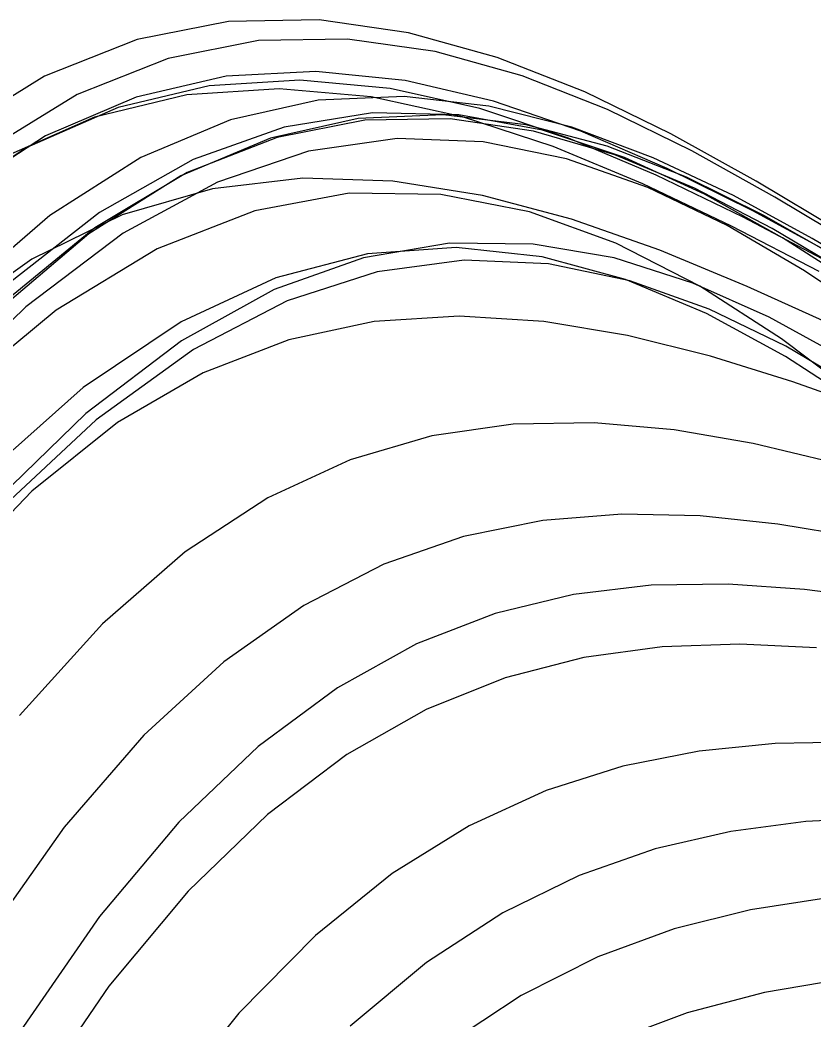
# Model space of a CAD drawing. Extents: x -607 to 1285, y -867 to 355.
# Drawn here: x -331.6 to -167.2, y 135.9 to 342.8 of the extents above; entities that cross this region are included whole.
import ezdxf

# ---------------------------------------------------------------- set-up
doc = ezdxf.new("R2010")
doc.units = 0
for name, color, linetype in [('0_10', 7, 'CONTINUOUS'), ('0_1048', 7, 'CONTINUOUS'), ('0_1049', 7, 'CONTINUOUS'), ('0_1050', 7, 'CONTINUOUS'), ('0_1051', 7, 'CONTINUOUS'), ('0_1052', 7, 'CONTINUOUS'), ('0_1053', 7, 'CONTINUOUS'), ('0_1054', 7, 'CONTINUOUS'), ('0_1055', 7, 'CONTINUOUS'), ('0_1056', 7, 'CONTINUOUS'), ('0_1057', 7, 'CONTINUOUS'), ('0_11', 7, 'CONTINUOUS'), ('0_114', 7, 'CONTINUOUS'), ('0_115', 7, 'CONTINUOUS'), ('0_1152', 7, 'CONTINUOUS'), ('0_1153', 7, 'CONTINUOUS'), ('0_1154', 7, 'CONTINUOUS'), ('0_1155', 7, 'CONTINUOUS'), ('0_1156', 7, 'CONTINUOUS'), ('0_1157', 7, 'CONTINUOUS'), ('0_1158', 7, 'CONTINUOUS'), ('0_1159', 7, 'CONTINUOUS'), ('0_116', 7, 'CONTINUOUS'), ('0_1160', 7, 'CONTINUOUS'), ('0_1161', 7, 'CONTINUOUS'), ('0_117', 7, 'CONTINUOUS'), ('0_118', 7, 'CONTINUOUS'), ('0_119', 7, 'CONTINUOUS'), ('0_12', 7, 'CONTINUOUS'), ('0_120', 7, 'CONTINUOUS'), ('0_121', 7, 'CONTINUOUS'), ('0_122', 7, 'CONTINUOUS'), ('0_123', 7, 'CONTINUOUS'), ('0_1256', 7, 'CONTINUOUS'), ('0_1257', 7, 'CONTINUOUS'), ('0_1258', 7, 'CONTINUOUS'), ('0_1259', 7, 'CONTINUOUS'), ('0_1260', 7, 'CONTINUOUS'), ('0_1261', 7, 'CONTINUOUS'), ('0_1262', 7, 'CONTINUOUS'), ('0_1263', 7, 'CONTINUOUS'), ('0_1264', 7, 'CONTINUOUS'), ('0_1265', 7, 'CONTINUOUS'), ('0_13', 7, 'CONTINUOUS'), ('0_1360', 7, 'CONTINUOUS'), ('0_1361', 7, 'CONTINUOUS'), ('0_1362', 7, 'CONTINUOUS'), ('0_1363', 7, 'CONTINUOUS'), ('0_1364', 7, 'CONTINUOUS'), ('0_1365', 7, 'CONTINUOUS'), ('0_1366', 7, 'CONTINUOUS'), ('0_1367', 7, 'CONTINUOUS'), ('0_1368', 7, 'CONTINUOUS'), ('0_14', 7, 'CONTINUOUS'), ('0_1463', 7, 'CONTINUOUS'), ('0_1464', 7, 'CONTINUOUS'), ('0_1465', 7, 'CONTINUOUS'), ('0_1466', 7, 'CONTINUOUS'), ('0_1467', 7, 'CONTINUOUS'), ('0_1468', 7, 'CONTINUOUS'), ('0_1469', 7, 'CONTINUOUS'), ('0_1470', 7, 'CONTINUOUS'), ('0_1471', 7, 'CONTINUOUS'), ('0_1472', 7, 'CONTINUOUS'), ('0_15', 7, 'CONTINUOUS'), ('0_1567', 7, 'CONTINUOUS'), ('0_1568', 7, 'CONTINUOUS'), ('0_1569', 7, 'CONTINUOUS'), ('0_1570', 7, 'CONTINUOUS'), ('0_1571', 7, 'CONTINUOUS'), ('0_1572', 7, 'CONTINUOUS'), ('0_1573', 7, 'CONTINUOUS'), ('0_1574', 7, 'CONTINUOUS'), ('0_1575', 7, 'CONTINUOUS'), ('0_1576', 7, 'CONTINUOUS'), ('0_1577', 7, 'CONTINUOUS'), ('0_16', 7, 'CONTINUOUS'), ('0_1672', 7, 'CONTINUOUS'), ('0_1673', 7, 'CONTINUOUS'), ('0_1674', 7, 'CONTINUOUS'), ('0_1675', 7, 'CONTINUOUS'), ('0_1676', 7, 'CONTINUOUS'), ('0_1677', 7, 'CONTINUOUS'), ('0_1678', 7, 'CONTINUOUS'), ('0_1679', 7, 'CONTINUOUS'), ('0_1680', 7, 'CONTINUOUS'), ('0_1681', 7, 'CONTINUOUS'), ('0_17', 7, 'CONTINUOUS'), ('0_1776', 7, 'CONTINUOUS'), ('0_1777', 7, 'CONTINUOUS'), ('0_1778', 7, 'CONTINUOUS'), ('0_1779', 7, 'CONTINUOUS'), ('0_1780', 7, 'CONTINUOUS'), ('0_1781', 7, 'CONTINUOUS'), ('0_1782', 7, 'CONTINUOUS'), ('0_1783', 7, 'CONTINUOUS'), ('0_1784', 7, 'CONTINUOUS'), ('0_1785', 7, 'CONTINUOUS'), ('0_1786', 7, 'CONTINUOUS'), ('0_18', 7, 'CONTINUOUS'), ('0_1879', 7, 'CONTINUOUS'), ('0_1880', 7, 'CONTINUOUS'), ('0_1881', 7, 'CONTINUOUS'), ('0_1882', 7, 'CONTINUOUS'), ('0_1883', 7, 'CONTINUOUS'), ('0_1884', 7, 'CONTINUOUS'), ('0_1885', 7, 'CONTINUOUS'), ('0_1886', 7, 'CONTINUOUS'), ('0_1887', 7, 'CONTINUOUS'), ('0_1888', 7, 'CONTINUOUS'), ('0_1889', 7, 'CONTINUOUS'), ('0_19', 7, 'CONTINUOUS'), ('0_1984', 7, 'CONTINUOUS'), ('0_1985', 7, 'CONTINUOUS'), ('0_1986', 7, 'CONTINUOUS'), ('0_1987', 7, 'CONTINUOUS'), ('0_1988', 7, 'CONTINUOUS'), ('0_1989', 7, 'CONTINUOUS'), ('0_1990', 7, 'CONTINUOUS'), ('0_1991', 7, 'CONTINUOUS'), ('0_1992', 7, 'CONTINUOUS'), ('0_1993', 7, 'CONTINUOUS'), ('0_2088', 7, 'CONTINUOUS'), ('0_2089', 7, 'CONTINUOUS'), ('0_2090', 7, 'CONTINUOUS'), ('0_2091', 7, 'CONTINUOUS'), ('0_2092', 7, 'CONTINUOUS'), ('0_2093', 7, 'CONTINUOUS'), ('0_2094', 7, 'CONTINUOUS'), ('0_2095', 7, 'CONTINUOUS'), ('0_2096', 7, 'CONTINUOUS'), ('0_218', 7, 'CONTINUOUS'), ('0_219', 7, 'CONTINUOUS'), ('0_2192', 7, 'CONTINUOUS'), ('0_2193', 7, 'CONTINUOUS'), ('0_2194', 7, 'CONTINUOUS'), ('0_2195', 7, 'CONTINUOUS'), ('0_2196', 7, 'CONTINUOUS'), ('0_2197', 7, 'CONTINUOUS'), ('0_2198', 7, 'CONTINUOUS'), ('0_220', 7, 'CONTINUOUS'), ('0_221', 7, 'CONTINUOUS'), ('0_222', 7, 'CONTINUOUS'), ('0_223', 7, 'CONTINUOUS'), ('0_224', 7, 'CONTINUOUS'), ('0_225', 7, 'CONTINUOUS'), ('0_226', 7, 'CONTINUOUS'), ('0_227', 7, 'CONTINUOUS'), ('0_2297', 7, 'CONTINUOUS'), ('0_2298', 7, 'CONTINUOUS'), ('0_2299', 7, 'CONTINUOUS'), ('0_2300', 7, 'CONTINUOUS'), ('0_2301', 7, 'CONTINUOUS'), ('0_2401', 7, 'CONTINUOUS'), ('0_2402', 7, 'CONTINUOUS'), ('0_2403', 7, 'CONTINUOUS'), ('0_322', 7, 'CONTINUOUS'), ('0_323', 7, 'CONTINUOUS'), ('0_324', 7, 'CONTINUOUS'), ('0_325', 7, 'CONTINUOUS'), ('0_326', 7, 'CONTINUOUS'), ('0_327', 7, 'CONTINUOUS'), ('0_328', 7, 'CONTINUOUS'), ('0_329', 7, 'CONTINUOUS'), ('0_330', 7, 'CONTINUOUS'), ('0_331', 7, 'CONTINUOUS'), ('0_425', 7, 'CONTINUOUS'), ('0_426', 7, 'CONTINUOUS'), ('0_427', 7, 'CONTINUOUS'), ('0_428', 7, 'CONTINUOUS'), ('0_429', 7, 'CONTINUOUS'), ('0_430', 7, 'CONTINUOUS'), ('0_431', 7, 'CONTINUOUS'), ('0_432', 7, 'CONTINUOUS'), ('0_433', 7, 'CONTINUOUS'), ('0_434', 7, 'CONTINUOUS'), ('0_435', 7, 'CONTINUOUS'), ('0_529', 7, 'CONTINUOUS'), ('0_530', 7, 'CONTINUOUS'), ('0_531', 7, 'CONTINUOUS'), ('0_532', 7, 'CONTINUOUS'), ('0_533', 7, 'CONTINUOUS'), ('0_534', 7, 'CONTINUOUS'), ('0_535', 7, 'CONTINUOUS'), ('0_536', 7, 'CONTINUOUS'), ('0_537', 7, 'CONTINUOUS'), ('0_538', 7, 'CONTINUOUS'), ('0_633', 7, 'CONTINUOUS'), ('0_634', 7, 'CONTINUOUS'), ('0_635', 7, 'CONTINUOUS'), ('0_636', 7, 'CONTINUOUS'), ('0_637', 7, 'CONTINUOUS'), ('0_638', 7, 'CONTINUOUS'), ('0_639', 7, 'CONTINUOUS'), ('0_640', 7, 'CONTINUOUS'), ('0_641', 7, 'CONTINUOUS'), ('0_642', 7, 'CONTINUOUS'), ('0_737', 7, 'CONTINUOUS'), ('0_738', 7, 'CONTINUOUS'), ('0_739', 7, 'CONTINUOUS'), ('0_740', 7, 'CONTINUOUS'), ('0_741', 7, 'CONTINUOUS'), ('0_742', 7, 'CONTINUOUS'), ('0_743', 7, 'CONTINUOUS'), ('0_744', 7, 'CONTINUOUS'), ('0_745', 7, 'CONTINUOUS'), ('0_746', 7, 'CONTINUOUS'), ('0_840', 7, 'CONTINUOUS'), ('0_841', 7, 'CONTINUOUS'), ('0_842', 7, 'CONTINUOUS'), ('0_843', 7, 'CONTINUOUS'), ('0_844', 7, 'CONTINUOUS'), ('0_845', 7, 'CONTINUOUS'), ('0_846', 7, 'CONTINUOUS'), ('0_847', 7, 'CONTINUOUS'), ('0_848', 7, 'CONTINUOUS'), ('0_849', 7, 'CONTINUOUS'), ('0_850', 7, 'CONTINUOUS'), ('0_944', 7, 'CONTINUOUS'), ('0_945', 7, 'CONTINUOUS'), ('0_946', 7, 'CONTINUOUS'), ('0_947', 7, 'CONTINUOUS'), ('0_948', 7, 'CONTINUOUS'), ('0_949', 7, 'CONTINUOUS'), ('0_950', 7, 'CONTINUOUS'), ('0_951', 7, 'CONTINUOUS'), ('0_952', 7, 'CONTINUOUS'), ('0_953', 7, 'CONTINUOUS')]:
    doc.layers.add(name, color=color, linetype=linetype)

msp = doc.modelspace()

# ---------------------------------------------------------------- linework, layer by layer
at = {"layer": '0_10'}
msp.add_polyline3d([(-157.3726, 264.4246, -3426.5781), (-173.89, 276.8121, -3418.443)], dxfattribs=at)
at = {"layer": '0_1048'}
msp.add_polyline3d([(-161.8212, 299.0956, -3080.6736), (-179.1738, 309.4771, -3067.8574)], dxfattribs=at)
at = {"layer": '0_1049'}
msp.add_polyline3d([(-179.1738, 309.4771, -3067.8574), (-196.7926, 319.2414, -3055.1128)], dxfattribs=at)
at = {"layer": '0_1050'}
msp.add_polyline3d([(-196.7926, 319.2414, -3055.1128), (-214.6646, 327.9232, -3042.6074)], dxfattribs=at)
at = {"layer": '0_1051'}
msp.add_polyline3d([(-214.6646, 327.9232, -3042.6074), (-232.7773, 335.0568, -3030.5085)], dxfattribs=at)
at = {"layer": '0_1052'}
msp.add_polyline3d([(-232.7773, 335.0568, -3030.5085), (-251.1179, 340.1769, -3018.9836)], dxfattribs=at)
at = {"layer": '0_1053'}
msp.add_polyline3d([(-251.1179, 340.1769, -3018.9836), (-269.6737, 342.8179, -3008.2004)], dxfattribs=at)
at = {"layer": '0_1054'}
msp.add_polyline3d([(-269.6737, 342.8179, -3008.2004), (-288.4319, 342.5143, -2998.3262)], dxfattribs=at)
at = {"layer": '0_1055'}
msp.add_polyline3d([(-288.4319, 342.5143, -2998.3262), (-307.38, 338.8006, -2989.5288)], dxfattribs=at)
at = {"layer": '0_1056'}
msp.add_polyline3d([(-307.38, 338.8006, -2989.5288), (-326.505, 331.2112, -2981.9753)], dxfattribs=at)
at = {"layer": '0_1057'}
msp.add_polyline3d([(-326.505, 331.2112, -2981.9753), (-345.7943, 319.2808, -2975.8337)], dxfattribs=at)
at = {"layer": '0_11'}
msp.add_polyline3d([(-173.89, 276.8121, -3418.443), (-190.8173, 287.7029, -3410.3267)], dxfattribs=at)
at = {"layer": '0_114'}
msp.add_polyline3d([(-157.1354, 262.8045, -3394.9685), (-173.0804, 273.1759, -3386.9126)], dxfattribs=at)
at = {"layer": '0_115'}
msp.add_polyline3d([(-173.0804, 273.1759, -3386.9126), (-189.428, 282.1015, -3378.898)], dxfattribs=at)
at = {"layer": '0_1152'}
msp.add_polyline3d([(-162.4339, 293.9051, -3045.87), (-179.8703, 303.2945, -3032.8445)], dxfattribs=at)
at = {"layer": '0_1153'}
msp.add_polyline3d([(-179.8703, 303.2945, -3032.8445), (-197.5555, 312.0776, -3019.9065)], dxfattribs=at)
at = {"layer": '0_1154'}
msp.add_polyline3d([(-197.5555, 312.0776, -3019.9065), (-215.4657, 319.805, -3007.2354)], dxfattribs=at)
at = {"layer": '0_1155'}
msp.add_polyline3d([(-215.4657, 319.805, -3007.2354), (-233.5773, 326.0273, -2995.01)], dxfattribs=at)
at = {"layer": '0_1156'}
msp.add_polyline3d([(-233.5773, 326.0273, -2995.01), (-251.8665, 330.2952, -2983.4094)], dxfattribs=at)
at = {"layer": '0_1157'}
msp.add_polyline3d([(-251.8665, 330.2952, -2983.4094), (-270.3095, 332.1592, -2972.613)], dxfattribs=at)
at = {"layer": '0_1158'}
msp.add_polyline3d([(-270.3095, 332.1592, -2972.613), (-288.8827, 331.1698, -2962.7996)], dxfattribs=at)
at = {"layer": '0_1159'}
msp.add_polyline3d([(-288.8827, 331.1698, -2962.7996), (-307.5623, 326.8777, -2954.1482)], dxfattribs=at)
at = {"layer": '0_116'}
msp.add_polyline3d([(-189.428, 282.1015, -3378.898), (-206.2188, 289.1367, -3370.9722)], dxfattribs=at)
at = {"layer": '0_1160'}
msp.add_polyline3d([(-307.5623, 326.8777, -2954.1482), (-326.3245, 318.8335, -2946.8381)], dxfattribs=at)
at = {"layer": '0_1161'}
msp.add_polyline3d([(-326.3245, 318.8335, -2946.8381), (-345.1456, 306.5877, -2941.0483)], dxfattribs=at)
at = {"layer": '0_117'}
msp.add_polyline3d([(-206.2188, 289.1367, -3370.9722), (-223.493, 293.8364, -3363.1821)], dxfattribs=at)
at = {"layer": '0_118'}
msp.add_polyline3d([(-223.493, 293.8364, -3363.1821), (-241.2915, 295.7561, -3355.5747)], dxfattribs=at)
at = {"layer": '0_119'}
msp.add_polyline3d([(-241.2915, 295.7561, -3355.5747), (-259.6545, 294.451, -3348.1975)], dxfattribs=at)
at = {"layer": '0_12'}
msp.add_polyline3d([(-190.8173, 287.7029, -3410.3267), (-208.1942, 296.6295, -3402.2703)], dxfattribs=at)
at = {"layer": '0_120'}
msp.add_polyline3d([(-259.6545, 294.451, -3348.1975), (-278.6228, 289.4763, -3341.0974)], dxfattribs=at)
at = {"layer": '0_121'}
msp.add_polyline3d([(-278.6228, 289.4763, -3341.0974), (-298.2366, 280.3872, -3334.3213)], dxfattribs=at)
at = {"layer": '0_122'}
msp.add_polyline3d([(-298.2366, 280.3872, -3334.3213), (-318.5364, 266.7389, -3327.9167)], dxfattribs=at)
at = {"layer": '0_123'}
msp.add_polyline3d([(-318.5364, 266.7389, -3327.9167), (-339.5629, 248.0868, -3321.9304)], dxfattribs=at)
at = {"layer": '0_1256'}
msp.add_polyline3d([(-164.1388, 292.6828, -3008.4705), (-181.8599, 302.0119, -2994.784)], dxfattribs=at)
at = {"layer": '0_1257'}
msp.add_polyline3d([(-181.8599, 302.0119, -2994.784), (-199.8281, 310.7264, -2981.2002)], dxfattribs=at)
at = {"layer": '0_1258'}
msp.add_polyline3d([(-199.8281, 310.7264, -2981.2002), (-218.0159, 318.3726, -2967.9133)], dxfattribs=at)
at = {"layer": '0_1259'}
msp.add_polyline3d([(-218.0159, 318.3726, -2967.9133), (-236.3961, 324.4964, -2955.1182)], dxfattribs=at)
at = {"layer": '0_1260'}
msp.add_polyline3d([(-236.3961, 324.4964, -2955.1182), (-254.941, 328.6444, -2943.0088)], dxfattribs=at)
at = {"layer": '0_1261'}
msp.add_polyline3d([(-254.941, 328.6444, -2943.0088), (-273.6232, 330.3627, -2931.7798)], dxfattribs=at)
at = {"layer": '0_1262'}
msp.add_polyline3d([(-273.6232, 330.3627, -2931.7798), (-292.4152, 329.1974, -2921.6257)], dxfattribs=at)
at = {"layer": '0_1263'}
msp.add_polyline3d([(-292.4152, 329.1974, -2921.6257), (-311.2896, 324.6948, -2912.7405)], dxfattribs=at)
at = {"layer": '0_1264'}
msp.add_polyline3d([(-311.2896, 324.6948, -2912.7405), (-330.2188, 316.4011, -2905.319)], dxfattribs=at)
at = {"layer": '0_1265'}
msp.add_polyline3d([(-330.2188, 316.4011, -2905.319), (-349.1755, 303.8626, -2899.5554)], dxfattribs=at)
at = {"layer": '0_13'}
msp.add_polyline3d([(-208.1942, 296.6295, -3402.2703), (-226.0607, 303.1241, -3394.3147)], dxfattribs=at)
at = {"layer": '0_1360'}
msp.add_polyline3d([(-166.1118, 290.803, -2970.4785), (-184.2437, 300.1854, -2955.9856)], dxfattribs=at)
at = {"layer": '0_1361'}
msp.add_polyline3d([(-184.2437, 300.1854, -2955.9856), (-202.6206, 308.9445, -2941.6116)], dxfattribs=at)
at = {"layer": '0_1362'}
msp.add_polyline3d([(-202.6206, 308.9445, -2941.6116), (-221.2094, 316.6209, -2927.568)], dxfattribs=at)
at = {"layer": '0_1363'}
msp.add_polyline3d([(-221.2094, 316.6209, -2927.568), (-239.9775, 322.7551, -2914.0674)], dxfattribs=at)
at = {"layer": '0_1364'}
msp.add_polyline3d([(-239.9775, 322.7551, -2914.0674), (-258.8917, 326.8878, -2901.321)], dxfattribs=at)
at = {"layer": '0_1365'}
msp.add_polyline3d([(-258.8917, 326.8878, -2901.321), (-277.9193, 328.5596, -2889.541)], dxfattribs=at)
at = {"layer": '0_1366'}
msp.add_polyline3d([(-277.9193, 328.5596, -2889.541), (-297.0275, 327.3109, -2878.939)], dxfattribs=at)
at = {"layer": '0_1367'}
msp.add_polyline3d([(-297.0275, 327.3109, -2878.939), (-316.1833, 322.6826, -2869.7268)], dxfattribs=at)
at = {"layer": '0_1368'}
msp.add_polyline3d([(-316.1833, 322.6826, -2869.7268), (-335.3539, 314.215, -2862.1165)], dxfattribs=at)
at = {"layer": '0_14'}
msp.add_polyline3d([(-226.0607, 303.1241, -3394.3147), (-244.4567, 306.7191, -3386.5012)], dxfattribs=at)
at = {"layer": '0_1463'}
msp.add_polyline3d([(-163.1503, 279.6237, -2938.8308), (-181.0082, 287.6982, -2924.5122)], dxfattribs=at)
at = {"layer": '0_1464'}
msp.add_polyline3d([(-181.0082, 287.6982, -2924.5122), (-199.0997, 295.1611, -2910.326)], dxfattribs=at)
at = {"layer": '0_1465'}
msp.add_polyline3d([(-199.0997, 295.1611, -2910.326), (-217.3876, 301.5725, -2896.4897)], dxfattribs=at)
at = {"layer": '0_1466'}
msp.add_polyline3d([(-217.3876, 301.5725, -2896.4897), (-235.8352, 306.4926, -2883.2214)], dxfattribs=at)
at = {"layer": '0_1467'}
msp.add_polyline3d([(-235.8352, 306.4926, -2883.2214), (-254.4056, 309.4817, -2870.7397)], dxfattribs=at)
at = {"layer": '0_1468'}
msp.add_polyline3d([(-254.4056, 309.4817, -2870.7397), (-273.0617, 310.0998, -2859.262)], dxfattribs=at)
at = {"layer": '0_1469'}
msp.add_polyline3d([(-273.0617, 310.0998, -2859.262), (-291.7668, 307.9073, -2849.0063)], dxfattribs=at)
at = {"layer": '0_1470'}
msp.add_polyline3d([(-291.7668, 307.9073, -2849.0063), (-310.4839, 302.4644, -2840.1907)], dxfattribs=at)
at = {"layer": '0_1471'}
msp.add_polyline3d([(-310.4839, 302.4644, -2840.1907), (-329.1762, 293.3313, -2833.0334)], dxfattribs=at)
at = {"layer": '0_1472'}
msp.add_polyline3d([(-329.1762, 293.3313, -2833.0334), (-347.8066, 280.0681, -2827.7522)], dxfattribs=at)
at = {"layer": '0_15'}
msp.add_polyline3d([(-244.4567, 306.7191, -3386.5012), (-263.4221, 306.9466, -3378.8713)], dxfattribs=at)
at = {"layer": '0_1567'}
msp.add_polyline3d([(-154.8007, 261.9963, -2913.4062), (-171.5794, 267.911, -2900.2217)], dxfattribs=at)
at = {"layer": '0_1568'}
msp.add_polyline3d([(-171.5794, 267.911, -2900.2217), (-188.5847, 273.2308, -2887.1772)], dxfattribs=at)
at = {"layer": '0_1569'}
msp.add_polyline3d([(-188.5847, 273.2308, -2887.1772), (-205.7866, 277.5474, -2874.4846)], dxfattribs=at)
at = {"layer": '0_1570'}
msp.add_polyline3d([(-205.7866, 277.5474, -2874.4846), (-223.1546, 280.4518, -2862.355)], dxfattribs=at)
at = {"layer": '0_1571'}
msp.add_polyline3d([(-223.1546, 280.4518, -2862.355), (-240.6583, 281.5356, -2851)], dxfattribs=at)
at = {"layer": '0_1572'}
msp.add_polyline3d([(-240.6583, 281.5356, -2851), (-258.2676, 280.3902, -2840.6313)], dxfattribs=at)
at = {"layer": '0_1573'}
msp.add_polyline3d([(-258.2676, 280.3902, -2840.6313), (-275.952, 276.6068, -2831.4604)], dxfattribs=at)
at = {"layer": '0_1574'}
msp.add_polyline3d([(-275.952, 276.6068, -2831.4604), (-293.6813, 269.7769, -2823.6987)], dxfattribs=at)
at = {"layer": '0_1575'}
msp.add_polyline3d([(-293.6813, 269.7769, -2823.6987), (-311.4251, 259.4917, -2817.558)], dxfattribs=at)
at = {"layer": '0_1576'}
msp.add_polyline3d([(-311.4251, 259.4917, -2817.558), (-329.1531, 245.3426, -2813.25)], dxfattribs=at)
at = {"layer": '0_1577'}
msp.add_polyline3d([(-329.1531, 245.3426, -2813.25), (-346.8351, 226.9211, -2810.9858)], dxfattribs=at)
at = {"layer": '0_16'}
msp.add_polyline3d([(-263.4221, 306.9466, -3378.8713), (-282.9969, 303.339, -3371.4658)], dxfattribs=at)
at = {"layer": '0_1672'}
msp.add_polyline3d([(-163.5936, 251.328, -2873.9062), (-179.7764, 255.1461, -2861.6543)], dxfattribs=at)
at = {"layer": '0_1673'}
msp.add_polyline3d([(-179.7764, 255.1461, -2861.6543), (-196.1611, 257.9879, -2849.76)], dxfattribs=at)
at = {"layer": '0_1674'}
msp.add_polyline3d([(-196.1611, 257.9879, -2849.76), (-212.7247, 259.4641, -2838.4329)], dxfattribs=at)
at = {"layer": '0_1675'}
msp.add_polyline3d([(-212.7247, 259.4641, -2838.4329), (-229.4437, 259.1855, -2827.8816)], dxfattribs=at)
at = {"layer": '0_1676'}
msp.add_polyline3d([(-229.4437, 259.1855, -2827.8816), (-246.295, 256.7628, -2818.3154)], dxfattribs=at)
at = {"layer": '0_1677'}
msp.add_polyline3d([(-246.295, 256.7628, -2818.3154), (-263.2554, 251.8066, -2809.943)], dxfattribs=at)
at = {"layer": '0_1678'}
msp.add_polyline3d([(-263.2554, 251.8066, -2809.943), (-280.3016, 243.9276, -2802.974)], dxfattribs=at)
at = {"layer": '0_1679'}
msp.add_polyline3d([(-280.3016, 243.9276, -2802.974), (-297.4106, 232.7365, -2797.6172)], dxfattribs=at)
at = {"layer": '0_1680'}
msp.add_polyline3d([(-297.4106, 232.7365, -2797.6172), (-314.559, 217.844, -2794.0815)], dxfattribs=at)
at = {"layer": '0_1681'}
msp.add_polyline3d([(-314.559, 217.844, -2794.0815), (-331.7237, 198.8608, -2792.5762)], dxfattribs=at)
at = {"layer": '0_17'}
msp.add_polyline3d([(-282.9969, 303.339, -3371.4658), (-303.221, 295.4288, -3364.326)], dxfattribs=at)
at = {"layer": '0_1776'}
msp.add_polyline3d([(-158.7437, 235.866, -2845.1685), (-174.6379, 238.4926, -2833.291)], dxfattribs=at)
at = {"layer": '0_1777'}
msp.add_polyline3d([(-174.6379, 238.4926, -2833.291), (-190.7153, 240.181, -2821.7869)], dxfattribs=at)
at = {"layer": '0_1778'}
msp.add_polyline3d([(-190.7153, 240.181, -2821.7869), (-206.9471, 240.5635, -2810.8684)], dxfattribs=at)
at = {"layer": '0_1779'}
msp.add_polyline3d([(-206.9471, 240.5635, -2810.8684), (-223.3049, 239.2723, -2800.7485)], dxfattribs=at)
at = {"layer": '0_1780'}
msp.add_polyline3d([(-223.3049, 239.2723, -2800.7485), (-239.7601, 235.9396, -2791.6396)], dxfattribs=at)
at = {"layer": '0_1781'}
msp.add_polyline3d([(-239.7601, 235.9396, -2791.6396), (-256.2842, 230.1978, -2783.7542)], dxfattribs=at)
at = {"layer": '0_1782'}
msp.add_polyline3d([(-256.2842, 230.1978, -2783.7542), (-272.8487, 221.6789, -2777.3047)], dxfattribs=at)
at = {"layer": '0_1783'}
msp.add_polyline3d([(-272.8487, 221.6789, -2777.3047), (-289.425, 210.0153, -2772.504)], dxfattribs=at)
at = {"layer": '0_1784'}
msp.add_polyline3d([(-289.425, 210.0153, -2772.504), (-305.9845, 194.8392, -2769.5645)], dxfattribs=at)
at = {"layer": '0_1785'}
msp.add_polyline3d([(-305.9845, 194.8392, -2769.5645), (-322.4988, 175.783, -2768.6985)], dxfattribs=at)
at = {"layer": '0_1786'}
msp.add_polyline3d([(-322.4988, 175.783, -2768.6985), (-338.9393, 152.4786, -2770.1187)], dxfattribs=at)
at = {"layer": '0_18'}
msp.add_polyline3d([(-303.221, 295.4288, -3364.326), (-324.1343, 282.748, -3357.493)], dxfattribs=at)
at = {"layer": '0_1879'}
msp.add_polyline3d([(-153.5377, 222.9935, -2815.2427), (-169.1363, 224.994, -2803.4922)], dxfattribs=at)
at = {"layer": '0_1880'}
msp.add_polyline3d([(-169.1363, 224.994, -2803.4922), (-184.9243, 226.0584, -2792.1326)], dxfattribs=at)
at = {"layer": '0_1881'}
msp.add_polyline3d([(-184.9243, 226.0584, -2792.1326), (-200.8771, 225.8238, -2781.3818)], dxfattribs=at)
at = {"layer": '0_1882'}
msp.add_polyline3d([(-200.8771, 225.8238, -2781.3818), (-216.9704, 223.9271, -2771.4585)], dxfattribs=at)
at = {"layer": '0_1883'}
msp.add_polyline3d([(-216.9704, 223.9271, -2771.4585), (-233.1799, 220.0051, -2762.581)], dxfattribs=at)
at = {"layer": '0_1884'}
msp.add_polyline3d([(-233.1799, 220.0051, -2762.581), (-249.481, 213.6947, -2754.9673)], dxfattribs=at)
at = {"layer": '0_1885'}
msp.add_polyline3d([(-249.481, 213.6947, -2754.9673), (-265.8496, 204.6329, -2748.836)], dxfattribs=at)
at = {"layer": '0_1886'}
msp.add_polyline3d([(-265.8496, 204.6329, -2748.836), (-282.261, 192.4565, -2744.405)], dxfattribs=at)
at = {"layer": '0_1887'}
msp.add_polyline3d([(-282.261, 192.4565, -2744.405), (-298.691, 176.8026, -2741.893)], dxfattribs=at)
at = {"layer": '0_1888'}
msp.add_polyline3d([(-298.691, 176.8026, -2741.893), (-315.1152, 157.3079, -2741.518)], dxfattribs=at)
at = {"layer": '0_1889'}
msp.add_polyline3d([(-315.1152, 157.3079, -2741.518), (-331.5092, 133.6093, -2743.4988)], dxfattribs=at)
at = {"layer": '0_19'}
msp.add_polyline3d([(-324.1343, 282.748, -3357.493), (-345.7767, 264.829, -3351.0078)], dxfattribs=at)
at = {"layer": '0_1984'}
msp.add_polyline3d([(-166.6215, 212.9073, -2770.6172), (-182.5469, 213.6585, -2758.9507)], dxfattribs=at)
at = {"layer": '0_1985'}
msp.add_polyline3d([(-182.5469, 213.6585, -2758.9507), (-198.6272, 213.116, -2747.932)], dxfattribs=at)
at = {"layer": '0_1986'}
msp.add_polyline3d([(-198.6272, 213.116, -2747.932), (-214.8345, 210.9195, -2737.7913)], dxfattribs=at)
at = {"layer": '0_1987'}
msp.add_polyline3d([(-214.8345, 210.9195, -2737.7913), (-231.1411, 206.7089, -2728.7585)], dxfattribs=at)
at = {"layer": '0_1988'}
msp.add_polyline3d([(-231.1411, 206.7089, -2728.7585), (-247.5192, 200.1239, -2721.0645)], dxfattribs=at)
at = {"layer": '0_1989'}
msp.add_polyline3d([(-247.5192, 200.1239, -2721.0645), (-263.9411, 190.8042, -2714.9395)], dxfattribs=at)
at = {"layer": '0_1990'}
msp.add_polyline3d([(-263.9411, 190.8042, -2714.9395), (-280.3789, 178.3897, -2710.6135)], dxfattribs=at)
at = {"layer": '0_1991'}
msp.add_polyline3d([(-280.3789, 178.3897, -2710.6135), (-296.8048, 162.52, -2708.3171)], dxfattribs=at)
at = {"layer": '0_1992'}
msp.add_polyline3d([(-296.8048, 162.52, -2708.3171), (-313.1912, 142.8351, -2708.2805)], dxfattribs=at)
at = {"layer": '0_1993'}
msp.add_polyline3d([(-313.1912, 142.8351, -2708.2805), (-329.5103, 118.9746, -2710.734)], dxfattribs=at)
at = {"layer": '0_2088'}
msp.add_polyline3d([(-159.6302, 193.3933, -2745.15), (-175.2172, 193.0643, -2733.9888)], dxfattribs=at)
at = {"layer": '0_2089'}
msp.add_polyline3d([(-175.2172, 193.0643, -2733.9888), (-190.9377, 191.5034, -2723.4888)], dxfattribs=at)
at = {"layer": '0_2090'}
msp.add_polyline3d([(-190.9377, 191.5034, -2723.4888), (-206.7596, 188.3721, -2713.8816)], dxfattribs=at)
at = {"layer": '0_2091'}
msp.add_polyline3d([(-206.7596, 188.3721, -2713.8816), (-222.6508, 183.3319, -2705.3984)], dxfattribs=at)
at = {"layer": '0_2092'}
msp.add_polyline3d([(-222.6508, 183.3319, -2705.3984), (-238.5792, 176.0446, -2698.2717)], dxfattribs=at)
at = {"layer": '0_2093'}
msp.add_polyline3d([(-238.5792, 176.0446, -2698.2717), (-254.5125, 166.1716, -2692.7327)], dxfattribs=at)
at = {"layer": '0_2094'}
msp.add_polyline3d([(-254.5125, 166.1716, -2692.7327), (-270.4187, 153.3745, -2689.0134)], dxfattribs=at)
at = {"layer": '0_2095'}
msp.add_polyline3d([(-270.4187, 153.3745, -2689.0134), (-286.2656, 137.315, -2687.3452)], dxfattribs=at)
at = {"layer": '0_2096'}
msp.add_polyline3d([(-286.2656, 137.315, -2687.3452), (-302.021, 117.6546, -2687.9602)], dxfattribs=at)
at = {"layer": '0_218'}
msp.add_polyline3d([(-157.5248, 266.1576, -3362.187), (-173.01, 275.2899, -3354.125)], dxfattribs=at)
at = {"layer": '0_219'}
msp.add_polyline3d([(-173.01, 275.2899, -3354.125), (-188.9125, 282.988, -3346.1228)], dxfattribs=at)
at = {"layer": '0_2192'}
msp.add_polyline3d([(-153.4401, 177.7355, -2716.7773), (-168.8484, 176.9256, -2705.6782)], dxfattribs=at)
at = {"layer": '0_2193'}
msp.add_polyline3d([(-168.8484, 176.9256, -2705.6782), (-184.3977, 174.8892, -2695.2666)], dxfattribs=at)
at = {"layer": '0_2194'}
msp.add_polyline3d([(-184.3977, 174.8892, -2695.2666), (-200.0588, 171.2914, -2685.7808)], dxfattribs=at)
at = {"layer": '0_2195'}
msp.add_polyline3d([(-200.0588, 171.2914, -2685.7808), (-215.8024, 165.7974, -2677.46)], dxfattribs=at)
at = {"layer": '0_2196'}
msp.add_polyline3d([(-215.8024, 165.7974, -2677.46), (-231.5992, 158.0725, -2670.5425)], dxfattribs=at)
at = {"layer": '0_2197'}
msp.add_polyline3d([(-231.5992, 158.0725, -2670.5425), (-247.4199, 147.7819, -2665.267)], dxfattribs=at)
at = {"layer": '0_2198'}
msp.add_polyline3d([(-247.4199, 147.7819, -2665.267), (-263.2352, 134.5906, -2661.873)], dxfattribs=at)
at = {"layer": '0_220'}
msp.add_polyline3d([(-188.9125, 282.988, -3346.1228), (-205.2788, 288.8159, -3338.2324)], dxfattribs=at)
at = {"layer": '0_221'}
msp.add_polyline3d([(-205.2788, 288.8159, -3338.2324), (-222.1553, 292.3375, -3330.506)], dxfattribs=at)
at = {"layer": '0_222'}
msp.add_polyline3d([(-222.1553, 292.3375, -3330.506), (-239.5886, 293.1168, -3322.996)], dxfattribs=at)
at = {"layer": '0_223'}
msp.add_polyline3d([(-239.5886, 293.1168, -3322.996), (-257.6252, 290.7177, -3315.7544)], dxfattribs=at)
at = {"layer": '0_224'}
msp.add_polyline3d([(-257.6252, 290.7177, -3315.7544), (-276.3119, 284.7042, -3308.8333)], dxfattribs=at)
at = {"layer": '0_225'}
msp.add_polyline3d([(-276.3119, 284.7042, -3308.8333), (-295.695, 274.6401, -3302.2847)], dxfattribs=at)
at = {"layer": '0_226'}
msp.add_polyline3d([(-295.695, 274.6401, -3302.2847), (-315.8211, 260.0894, -3296.161)], dxfattribs=at)
at = {"layer": '0_227'}
msp.add_polyline3d([(-315.8211, 260.0894, -3296.161), (-336.7368, 240.6161, -3290.5144)], dxfattribs=at)
at = {"layer": '0_2297'}
msp.add_polyline3d([(-164.6901, 161.0476, -2675.3472), (-180.3492, 158.6783, -2664.728)], dxfattribs=at)
at = {"layer": '0_2298'}
msp.add_polyline3d([(-180.3492, 158.6783, -2664.728), (-196.1088, 154.7615, -2655.0825)], dxfattribs=at)
at = {"layer": '0_2299'}
msp.add_polyline3d([(-196.1088, 154.7615, -2655.0825), (-211.9366, 148.9666, -2646.6606)], dxfattribs=at)
at = {"layer": '0_2300'}
msp.add_polyline3d([(-211.9366, 148.9666, -2646.6606), (-227.8004, 140.963, -2639.712)], dxfattribs=at)
at = {"layer": '0_2301'}
msp.add_polyline3d([(-227.8004, 140.963, -2639.712), (-243.6682, 130.42, -2634.4863)], dxfattribs=at)
at = {"layer": '0_2401'}
msp.add_polyline3d([(-161.5248, 144.272, -2644.5376), (-177.4474, 141.5864, -2633.5713)], dxfattribs=at)
at = {"layer": '0_2402'}
msp.add_polyline3d([(-177.4474, 141.5864, -2633.5713), (-193.4436, 137.3781, -2623.6323)], dxfattribs=at)
at = {"layer": '0_2403'}
msp.add_polyline3d([(-193.4436, 137.3781, -2623.6323), (-209.4746, 131.3231, -2614.9834)], dxfattribs=at)
at = {"layer": '0_322'}
msp.add_polyline3d([(-160.9855, 272.8678, -3327.0896), (-176.4255, 281.3413, -3318.789)], dxfattribs=at)
at = {"layer": '0_323'}
msp.add_polyline3d([(-176.4255, 281.3413, -3318.789), (-192.2672, 288.3849, -3310.58)], dxfattribs=at)
at = {"layer": '0_324'}
msp.add_polyline3d([(-192.2672, 288.3849, -3310.58), (-208.553, 293.5665, -3302.5247)], dxfattribs=at)
at = {"layer": '0_325'}
msp.add_polyline3d([(-208.553, 293.5665, -3302.5247), (-225.3255, 296.4543, -3294.6853)], dxfattribs=at)
at = {"layer": '0_326'}
msp.add_polyline3d([(-225.3255, 296.4543, -3294.6853), (-242.6271, 296.6161, -3287.1235)], dxfattribs=at)
at = {"layer": '0_327'}
msp.add_polyline3d([(-242.6271, 296.6161, -3287.1235), (-260.5003, 293.6199, -3279.9014)], dxfattribs=at)
at = {"layer": '0_328'}
msp.add_polyline3d([(-260.5003, 293.6199, -3279.9014), (-278.9875, 287.0339, -3273.0813)], dxfattribs=at)
at = {"layer": '0_329'}
msp.add_polyline3d([(-278.9875, 287.0339, -3273.0813), (-298.1314, 276.426, -3266.7249)], dxfattribs=at)
at = {"layer": '0_330'}
msp.add_polyline3d([(-298.1314, 276.426, -3266.7249), (-317.9743, 261.3642, -3260.8945)], dxfattribs=at)
at = {"layer": '0_331'}
msp.add_polyline3d([(-317.9743, 261.3642, -3260.8945), (-338.5587, 241.4165, -3255.6519)], dxfattribs=at)
at = {"layer": '0_425'}
msp.add_polyline3d([(-153.514, 280.5038, -3296.076), (-169.1691, 290.9055, -3286.9026)], dxfattribs=at)
at = {"layer": '0_426'}
msp.add_polyline3d([(-169.1691, 290.9055, -3286.9026), (-185.1781, 300.269, -3277.787)], dxfattribs=at)
at = {"layer": '0_427'}
msp.add_polyline3d([(-185.1781, 300.269, -3277.787), (-201.5783, 308.1412, -3268.8066)], dxfattribs=at)
at = {"layer": '0_428'}
msp.add_polyline3d([(-201.5783, 308.1412, -3268.8066), (-218.4064, 314.0697, -3260.0396)], dxfattribs=at)
at = {"layer": '0_429'}
msp.add_polyline3d([(-218.4064, 314.0697, -3260.0396), (-235.6998, 317.6013, -3251.5632)], dxfattribs=at)
at = {"layer": '0_430'}
msp.add_polyline3d([(-235.6998, 317.6013, -3251.5632), (-253.4954, 318.2835, -3243.4553)], dxfattribs=at)
at = {"layer": '0_431'}
msp.add_polyline3d([(-253.4954, 318.2835, -3243.4553), (-271.83, 315.6632, -3235.7935)], dxfattribs=at)
at = {"layer": '0_432'}
msp.add_polyline3d([(-271.83, 315.6632, -3235.7935), (-290.741, 309.2878, -3228.6558)], dxfattribs=at)
at = {"layer": '0_433'}
msp.add_polyline3d([(-290.741, 309.2878, -3228.6558), (-310.2651, 298.7044, -3222.1194)], dxfattribs=at)
at = {"layer": '0_434'}
msp.add_polyline3d([(-310.2651, 298.7044, -3222.1194), (-330.4395, 283.4603, -3216.2625)], dxfattribs=at)
at = {"layer": '0_435'}
msp.add_polyline3d([(-330.4395, 283.4603, -3216.2625), (-351.3012, 263.1025, -3211.1624)], dxfattribs=at)
at = {"layer": '0_529'}
msp.add_polyline3d([(-157.8436, 287.6172, -3259.3198), (-173.6865, 297.7299, -3249.6973)], dxfattribs=at)
at = {"layer": '0_530'}
msp.add_polyline3d([(-173.6865, 297.7299, -3249.6973), (-189.8681, 306.7987, -3240.159)], dxfattribs=at)
at = {"layer": '0_531'}
msp.add_polyline3d([(-189.8681, 306.7987, -3240.159), (-206.4183, 314.3709, -3230.7957)], dxfattribs=at)
at = {"layer": '0_532'}
msp.add_polyline3d([(-206.4183, 314.3709, -3230.7957), (-223.3672, 319.9931, -3221.6978)], dxfattribs=at)
at = {"layer": '0_533'}
msp.add_polyline3d([(-223.3672, 319.9931, -3221.6978), (-240.7448, 323.2123, -3212.9558)], dxfattribs=at)
at = {"layer": '0_534'}
msp.add_polyline3d([(-240.7448, 323.2123, -3212.9558), (-258.5814, 323.5756, -3204.6602)], dxfattribs=at)
at = {"layer": '0_535'}
msp.add_polyline3d([(-258.5814, 323.5756, -3204.6602), (-276.9067, 320.6298, -3196.9011)], dxfattribs=at)
at = {"layer": '0_536'}
msp.add_polyline3d([(-276.9067, 320.6298, -3196.9011), (-295.7512, 313.9217, -3189.7695)], dxfattribs=at)
at = {"layer": '0_537'}
msp.add_polyline3d([(-295.7512, 313.9217, -3189.7695), (-315.1446, 302.9985, -3183.3557)], dxfattribs=at)
at = {"layer": '0_538'}
msp.add_polyline3d([(-315.1446, 302.9985, -3183.3557), (-335.1172, 287.4069, -3177.75)], dxfattribs=at)
at = {"layer": '0_633'}
msp.add_polyline3d([(-160.0346, 290.2611, -3223.948), (-175.8204, 299.6579, -3214.0974)], dxfattribs=at)
at = {"layer": '0_634'}
msp.add_polyline3d([(-175.8204, 299.6579, -3214.0974), (-191.9341, 308.0142, -3204.3545)], dxfattribs=at)
at = {"layer": '0_635'}
msp.add_polyline3d([(-191.9341, 308.0142, -3204.3545), (-208.4018, 314.8827, -3194.8196)], dxfattribs=at)
at = {"layer": '0_636'}
msp.add_polyline3d([(-208.4018, 314.8827, -3194.8196), (-225.25, 319.8159, -3185.5935)], dxfattribs=at)
at = {"layer": '0_637'}
msp.add_polyline3d([(-225.25, 319.8159, -3185.5935), (-242.5049, 322.3664, -3176.7764)], dxfattribs=at)
at = {"layer": '0_638'}
msp.add_polyline3d([(-242.5049, 322.3664, -3176.7764), (-260.1932, 322.0868, -3168.4688)], dxfattribs=at)
at = {"layer": '0_639'}
msp.add_polyline3d([(-260.1932, 322.0868, -3168.4688), (-278.3409, 318.5295, -3160.7715)], dxfattribs=at)
at = {"layer": '0_640'}
msp.add_polyline3d([(-278.3409, 318.5295, -3160.7715), (-296.9747, 311.2471, -3153.7847)], dxfattribs=at)
at = {"layer": '0_641'}
msp.add_polyline3d([(-296.9747, 311.2471, -3153.7847), (-316.1207, 299.7922, -3147.6094)], dxfattribs=at)
at = {"layer": '0_642'}
msp.add_polyline3d([(-316.1207, 299.7922, -3147.6094), (-335.8054, 283.7174, -3142.3457)], dxfattribs=at)
at = {"layer": '0_737'}
msp.add_polyline3d([(-161.8321, 293.392, -3188.0796), (-177.5496, 302.3545, -3177.9521)], dxfattribs=at)
at = {"layer": '0_738'}
msp.add_polyline3d([(-177.5496, 302.3545, -3177.9521), (-193.5958, 310.2669, -3167.9534)], dxfattribs=at)
at = {"layer": '0_739'}
msp.add_polyline3d([(-193.5958, 310.2669, -3167.9534), (-209.9974, 316.6809, -3158.1938)], dxfattribs=at)
at = {"layer": '0_740'}
msp.add_polyline3d([(-209.9974, 316.6809, -3158.1938), (-226.7816, 321.148, -3148.7837)], dxfattribs=at)
at = {"layer": '0_741'}
msp.add_polyline3d([(-226.7816, 321.148, -3148.7837), (-243.9754, 323.2199, -3139.833)], dxfattribs=at)
at = {"layer": '0_742'}
msp.add_polyline3d([(-243.9754, 323.2199, -3139.833), (-261.6059, 322.448, -3131.4521)], dxfattribs=at)
at = {"layer": '0_743'}
msp.add_polyline3d([(-261.6059, 322.448, -3131.4521), (-279.7003, 318.384, -3123.7515)], dxfattribs=at)
at = {"layer": '0_744'}
msp.add_polyline3d([(-279.7003, 318.384, -3123.7515), (-298.2853, 310.5795, -3116.8408)], dxfattribs=at)
at = {"layer": '0_745'}
msp.add_polyline3d([(-298.2853, 310.5795, -3116.8408), (-317.3884, 298.5861, -3110.8306)], dxfattribs=at)
at = {"layer": '0_746'}
msp.add_polyline3d([(-317.3884, 298.5861, -3110.8306), (-337.0363, 281.9554, -3105.831)], dxfattribs=at)
at = {"layer": '0_840'}
msp.add_polyline3d([(-151.5426, 288.1647, -3160.1477), (-167.5613, 297.6187, -3149.2922)], dxfattribs=at)
at = {"layer": '0_841'}
msp.add_polyline3d([(-167.5613, 297.6187, -3149.2922), (-183.8605, 306.4747, -3138.474)], dxfattribs=at)
at = {"layer": '0_842'}
msp.add_polyline3d([(-183.8605, 306.4747, -3138.474), (-200.4492, 314.2877, -3127.822)], dxfattribs=at)
at = {"layer": '0_843'}
msp.add_polyline3d([(-200.4492, 314.2877, -3127.822), (-217.3362, 320.6124, -3117.4639)], dxfattribs=at)
at = {"layer": '0_844'}
msp.add_polyline3d([(-217.3362, 320.6124, -3117.4639), (-234.5303, 325.0037, -3107.5283)], dxfattribs=at)
at = {"layer": '0_845'}
msp.add_polyline3d([(-234.5303, 325.0037, -3107.5283), (-252.0404, 327.0165, -3098.1433)], dxfattribs=at)
at = {"layer": '0_846'}
msp.add_polyline3d([(-252.0404, 327.0165, -3098.1433), (-269.8754, 326.2054, -3089.4375)], dxfattribs=at)
at = {"layer": '0_847'}
msp.add_polyline3d([(-269.8754, 326.2054, -3089.4375), (-288.0441, 322.1255, -3081.539)], dxfattribs=at)
at = {"layer": '0_848'}
msp.add_polyline3d([(-288.0441, 322.1255, -3081.539), (-306.5554, 314.3316, -3074.5762)], dxfattribs=at)
at = {"layer": '0_849'}
msp.add_polyline3d([(-306.5554, 314.3316, -3074.5762), (-325.4182, 302.3784, -3068.6772)], dxfattribs=at)
at = {"layer": '0_850'}
msp.add_polyline3d([(-325.4182, 302.3784, -3068.6772), (-344.6413, 285.8209, -3063.9707)], dxfattribs=at)
at = {"layer": '0_944'}
msp.add_polyline3d([(-158.3265, 296.0001, -3119.2695), (-175.2575, 306.183, -3107.2498)], dxfattribs=at)
at = {"layer": '0_945'}
msp.add_polyline3d([(-175.2575, 306.183, -3107.2498), (-192.4571, 315.7596, -3095.2861)], dxfattribs=at)
at = {"layer": '0_946'}
msp.add_polyline3d([(-192.4571, 315.7596, -3095.2861), (-209.918, 324.2726, -3083.5295)], dxfattribs=at)
at = {"layer": '0_947'}
msp.add_polyline3d([(-209.918, 324.2726, -3083.5295), (-227.6334, 331.2649, -3072.1304)], dxfattribs=at)
at = {"layer": '0_948'}
msp.add_polyline3d([(-227.6334, 331.2649, -3072.1304), (-245.5958, 336.2792, -3061.2397)], dxfattribs=at)
at = {"layer": '0_949'}
msp.add_polyline3d([(-245.5958, 336.2792, -3061.2397), (-263.7984, 338.8581, -3051.0083)], dxfattribs=at)
at = {"layer": '0_950'}
msp.add_polyline3d([(-263.7984, 338.8581, -3051.0083), (-282.2339, 338.5446, -3041.5864)], dxfattribs=at)
at = {"layer": '0_951'}
msp.add_polyline3d([(-282.2339, 338.5446, -3041.5864), (-300.8951, 334.8814, -3033.1252)], dxfattribs=at)
at = {"layer": '0_952'}
msp.add_polyline3d([(-300.8951, 334.8814, -3033.1252), (-319.7751, 327.4112, -3025.775)], dxfattribs=at)
at = {"layer": '0_953'}
msp.add_polyline3d([(-319.7751, 327.4112, -3025.775), (-338.8666, 315.6769, -3019.6868)], dxfattribs=at)

doc.saveas('drawing.dxf')
